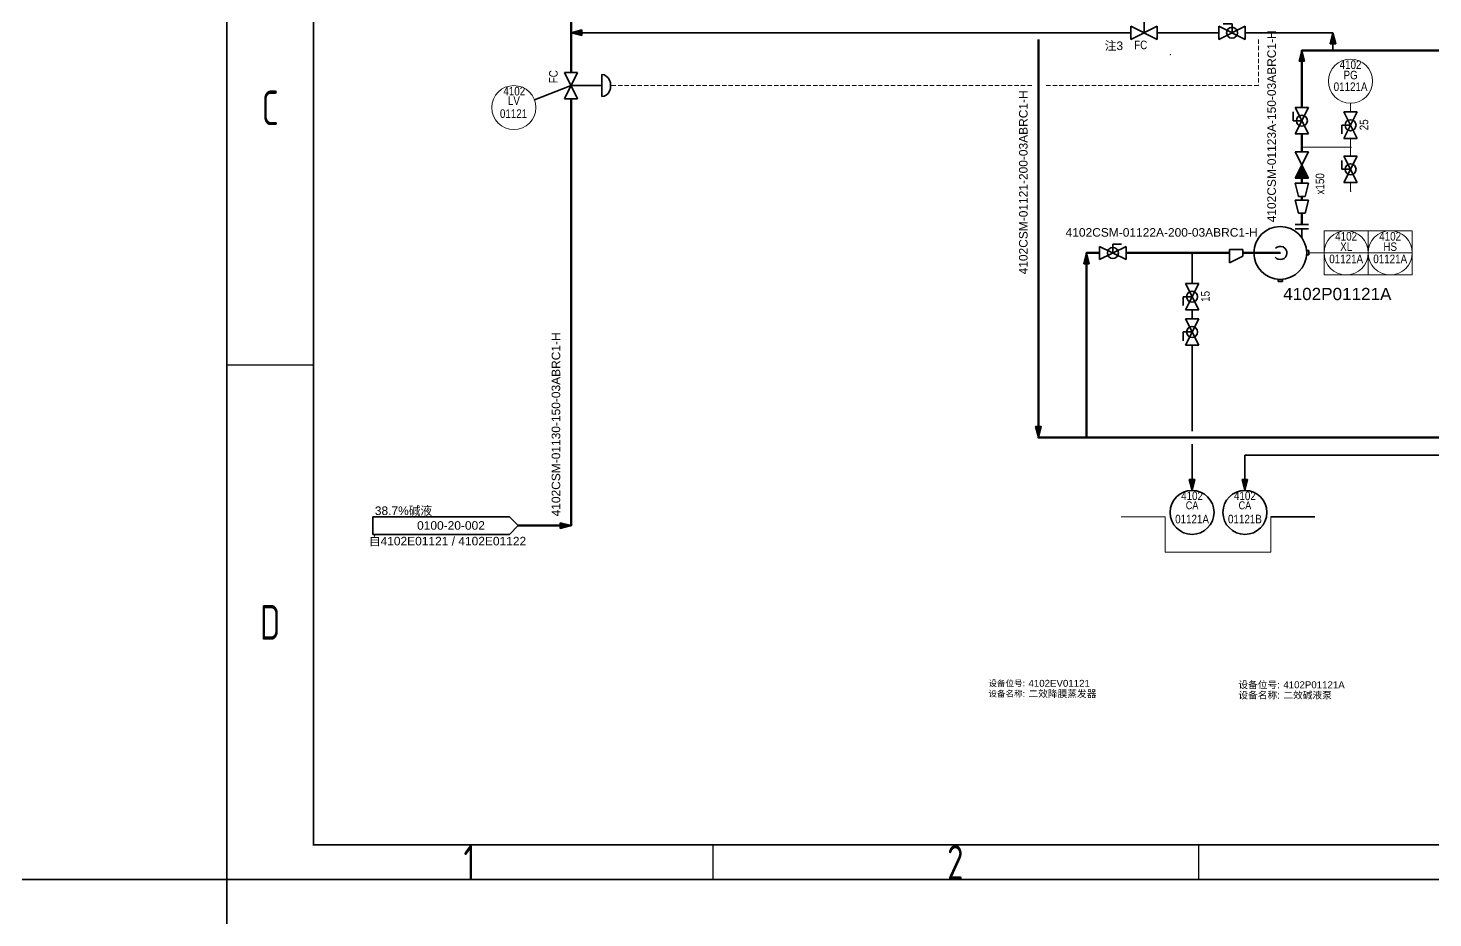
# Model space of a CAD drawing. Extents: x 757 to 8510, y -6585 to 527.
# Drawn here: x 3350.4 to 3755.7, y -882.7 to -625.9 of the extents above; entities that cross this region are included whole.
import ezdxf
from ezdxf.enums import TextEntityAlignment as Align

# ---------------------------------------------------------------- set-up
doc = ezdxf.new("R2010")
doc.units = 0
doc.header["$MEASUREMENT"] = 0
doc.linetypes.add('DOT2', pattern=[0.125, 0, -0.125])
doc.linetypes.add('ELECTRIC', pattern=[0.1875, 0.125, -0.0625])
doc.layers.get('0').update_dxf_attribs({"linetype": 'CONTINUOUS'})
for name, color, linetype in [('10', 7, 'CONTINUOUS'), ('11', 7, 'CONTINUOUS'), ('12', 7, 'CONTINUOUS'), ('ConsistencyChecks', 7, 'CONTINUOUS'), ('Default', 6, 'CONTINUOUS'), ('Notes', 7, 'CONTINUOUS'), ('PUB_TITLE', 1, 'CONTINUOUS'), ('云线-1A', 6, 'CONTINUOUS'), ('图框', 92, 'CONTINUOUS')]:
    doc.layers.add(name, color=color, linetype=linetype)
doc.styles.add('Arial', font='arial.ttf')
doc.styles.add('Arial Narrow', font='ARIALN.TTF')
doc.styles.add('CD-Title Block', font='gbenor.shx', dxfattribs={"width": 0.8, "bigfont": 'gbcbig.shx'})
doc.styles.add('txt.shx', font='arial.ttf')

# ---------------------------------------------------------------- blocks, each defined once
blk = doc.blocks.new('HORIZ CENTRIFUGAL PUMP', base_point=(96.52, 116.84))
at = {"color": 0, "linetype": 'ByBlock', "lineweight": -2}
blk.add_circle((96.52, 116.84), 7.62, dxfattribs=at)
blk = doc.blocks.new('INSTRUMENT CONNECTOR')
at = {"color": 0, "linetype": 'ByBlock', "lineweight": -2}
for p, q in [((0, 0.635), (0.635, 0.635)), ((0, -0.635), (0, 0.635)), ((0.635, 0.635), (0.635, -0.635)), ((0.635, -0.635), (0, -0.635))]:
    blk.add_line(p, q, dxfattribs=at)
blk = doc.blocks.new('CHENGDA-FLANGED NOZZLE CONNECT TO TT')
at = {"color": 0, "linetype": 'ByBlock', "lineweight": -2}
for p, q in [((0, 0), (2.54, 0)), ((2.54, 0), (2.54, 1.905)), ((2.54, 1.905), (2.54, -1.905)), ((3.81, 1.905), (3.81, -1.905))]:
    blk.add_line(p, q, dxfattribs=at)
blk = doc.blocks.new('FLANGED NOZZLE-INTERNAL')
at = {"color": 0, "linetype": 'ByBlock', "lineweight": -2}
blk.add_arc((0, 0), 1.91, 45.5104, 321.6705, dxfattribs=at)
blk = doc.blocks.new('DIAPHRAGM ACTUATOR')
at = {"color": 0, "linetype": 'ByBlock', "lineweight": -2}
for p, q in [((-3.175, 8.89), (3.175, 8.89)), ((0, 8.89), (0, 0))]:
    blk.add_line(p, q, dxfattribs=at)
blk.add_ellipse((0, 8.89), major_axis=(-3.175, 0), ratio=0.8, start_param=3.1415926, end_param=6.2831853, dxfattribs=at)
blk = doc.blocks.new('DISCR FIELD MOUNTED PT')
at = {"color": 0, "linetype": 'ByBlock', "lineweight": -2}
blk.add_circle((0, 0), 6.35, dxfattribs=at)
blk = doc.blocks.new('CHENGDA-DCS FUNC ACCESS IN PRIME LOC FOR PUMP', base_point=(1.27, 1.27))
at = {"color": 0, "linetype": 'ByBlock', "lineweight": -2}
for p, q in [((-5.08, 7.62), (7.62, 7.62)), ((-5.08, -5.08), (-5.08, 7.62)), ((7.62, 7.62), (7.62, -5.08)), ((-5.08, 1.27), (7.62, 1.27)), ((7.62, -5.08), (-5.08, -5.08))]:
    blk.add_line(p, q, dxfattribs=at)
blk.add_circle((1.27, 1.27), 6.35, dxfattribs=at)
blk = doc.blocks.new('CHECK VALVE')
at = {"linetype": 'ByBlock', "lineweight": -2}
blk.add_hatch(color=0, dxfattribs=at).paths.add_polyline_path([(-3.81, 1.905), (-3.81, -1.905), (0, 0)])
at = {"color": 0, "linetype": 'ByBlock', "lineweight": -2}
for p, q in [((3.81, 1.905), (-3.81, -1.905)), ((-3.81, 1.905), (3.81, -1.905)), ((-3.81, -1.905), (-3.81, 1.905)), ((3.81, -1.905), (3.81, 1.905))]:
    blk.add_line(p, q, dxfattribs=at)
blk.add_lwpolyline([(-3.81, 1.905), (-3.81, -1.905), (0, 0)], close=True, dxfattribs=at)
blk = doc.blocks.new('CHENGDA-SAMPLES')
at = {"color": 0, "linetype": 'ByBlock', "lineweight": -2}
blk.add_circle((0, 0), 6.35, dxfattribs=at)
blk = doc.blocks.new('ECCENTRIC')
at = {"color": 0, "linetype": 'ByBlock', "lineweight": -2}
for p, q in [((1.905, 0.953), (-1.905, 0.953)), ((-1.905, 0.953), (-1.905, -2.857)), ((1.905, -0.953), (1.905, 0.953)), ((-1.905, -2.857), (1.905, -0.953))]:
    blk.add_line(p, q, dxfattribs=at)
blk = doc.blocks.new('CONCENTRIC')
at = {"color": 0, "linetype": 'ByBlock', "lineweight": -2}
for p, q in [((-1.905, -1.905), (-1.905, 1.905)), ((-1.905, 1.905), (1.905, 0.953)), ((1.905, 0.953), (1.905, -0.952)), ((1.905, -0.952), (-1.905, -1.905))]:
    blk.add_line(p, q, dxfattribs=at)
blk = doc.blocks.new('BALL VALVE')
at = {"color": 0, "linetype": 'ByBlock', "lineweight": -2}
for p, q in [((-3.81, 1.905), (-3.81, -1.905)), ((3.81, -1.905), (-3.81, 1.905)), ((-3.81, -1.905), (3.81, 1.905)), ((0, 0), (0, 2.54)), ((0, 2.54), (2.54, 2.54)), ((3.81, 1.905), (3.81, -1.905))]:
    blk.add_line(p, q, dxfattribs=at)
blk.add_circle((0, 0), 1.587, dxfattribs=at)
blk = doc.blocks.new('2 WAY GLOBE')
at = {"color": 0, "linetype": 'ByBlock', "lineweight": -2}
for p, q in [((3.81, 1.91), (-3.81, -1.91)), ((-3.81, 1.9), (3.81, -1.9)), ((-3.81, -1.91), (-3.81, 1.9)), ((3.81, -1.91), (3.81, 1.91))]:
    blk.add_line(p, q, dxfattribs=at)
blk = doc.blocks.new('OFF-DRAWING1', base_point=(-22.23, 0))
at = {"color": 0, "linetype": 'ByBlock', "lineweight": -2}
for p, q in [((-3.81, 2.54), (-43.18, 2.54)), ((-43.18, 2.54), (-43.18, -2.54)), ((-1.27, 0), (-3.81, 2.54)), ((-3.81, -2.54), (-1.27, 0)), ((-43.18, -2.54), (-3.81, -2.54))]:
    blk.add_line(p, q, dxfattribs=at)
blk = doc.blocks.new('A1图框_H')
at = {"layer": '图框', "linetype": 'Continuous'}
for p, q in [((-806, 138.5), (-831, 138.5)), ((-690.83, 0), (-690.83, -10)), ((-550.67, 0), (-550.67, -10))]:
    blk.add_line(p, q, dxfattribs=at)
blk.add_lwpolyline([(-831, 584), (10, 584), (10, -10), (-831, -10)], close=True, dxfattribs=at)
at = {"layer": '图框', "linetype": 'Continuous', "const_width": 0.5}
blk.add_lwpolyline([(-806, 574), (0, 574), (0, 0), (-806, 0)], close=True, dxfattribs=at)
at = {"layer": '图框', "linetype": 'Continuous', "style": 'CD-Title Block', "width": 0.8}
for s, p in [('C', (-818.5, 212.75)), ('D', (-818.5, 64.25)), ('1', (-761, -5)), ('2', (-620.83, -5))]:
    blk.add_text(s, height=10, dxfattribs=at).set_placement(p, align=Align.MIDDLE)

msp = doc.modelspace()

# ---------------------------------------------------------------- hatches: boundary and pattern name
at = {"layer": '11', "linetype": 'ByBlock'}
for points in [[(3507.05, -627.24), (3510.21, -628.02), (3510.21, -626.44)], [(3726.87, -627.24), (3726.09, -630.4), (3727.67, -630.4)], [(3717.9, -632.32), (3717.12, -635.48), (3718.7, -635.48)], [(3655.75, -690.79), (3654.97, -693.95), (3656.55, -693.95)], [(3641.89, -744.08), (3642.67, -740.92), (3641.09, -740.92)], [(3686.23, -759.32), (3687.01, -756.16), (3685.43, -756.16)], [(3701.47, -759.32), (3702.25, -756.16), (3700.67, -756.16)], [(3507.05, -769.48), (3503.89, -768.7), (3503.89, -770.28)]]:
    msp.add_hatch(color=7, dxfattribs=at).paths.add_polyline_path(points)

# ---------------------------------------------------------------- linework, layer by layer
at = {"layer": '11', "color": 7, "linetype": 'Continuous', "lineweight": 35}
for p, q in [((3510.21, -626.44), (3507.05, -627.24)), ((3507.05, -627.24), (3510.21, -628.02)), ((3510.21, -628.02), (3510.21, -626.44)), ((3726.87, -627.24), (3726.09, -630.4)), ((3727.67, -630.4), (3726.87, -627.24)), ((3726.09, -630.4), (3727.67, -630.4)), ((3717.9, -632.32), (3717.12, -635.48)), ((3717.12, -635.48), (3718.7, -635.48)), ((3718.7, -635.48), (3717.9, -632.32)), ((3655.75, -690.79), (3654.97, -693.95)), ((3656.55, -693.95), (3655.75, -690.79)), ((3654.97, -693.95), (3656.55, -693.95)), ((3641.09, -740.92), (3641.89, -744.08)), ((3642.67, -740.92), (3641.09, -740.92)), ((3641.89, -744.08), (3642.67, -740.92)), ((3685.43, -756.16), (3686.23, -759.32)), ((3687.01, -756.16), (3685.43, -756.16)), ((3686.23, -759.32), (3687.01, -756.16)), ((3700.67, -756.16), (3701.47, -759.32)), ((3702.25, -756.16), (3700.67, -756.16)), ((3701.47, -759.32), (3702.25, -756.16)), ((3503.89, -768.7), (3503.89, -770.28)), ((3507.05, -769.48), (3503.89, -768.7)), ((3503.89, -770.28), (3507.05, -769.48))]:
    msp.add_line(p, q, dxfattribs=at)
at = {"layer": '11', "color": 56, "linetype": 'Continuous', "lineweight": 35, "true_color": 0x808000}
for p, q in [((3726.87, -627.24), (3701.58, -627.24)), ((3726.87, -632.32), (3726.87, -627.24)), ((3789.21, -749.16), (3701.47, -749.16)), ((3701.47, -749.16), (3701.47, -759.32))]:
    msp.add_line(p, q, dxfattribs=at)
at = {"layer": '11', "color": 56, "linetype": 'Continuous', "lineweight": 70, "true_color": 0x808000}
for points in [[(3507.05, -627.24), (3507.05, -620.89)], [(3507.05, -638.67), (3507.05, -627.24)], [(3641.89, -629.14), (3641.89, -744.08), (3652.05, -744.08)], [(3717.9, -648.83), (3717.9, -632.32), (3726.87, -632.32)], [(3723.17, -632.32), (3753.65, -632.32)], [(3753.65, -632.32), (3768.89, -632.32)], [(3491.81, -769.48), (3507.05, -769.48), (3507.05, -646.29)], [(3717.9, -660.26), (3717.9, -656.45)], [(3717.91, -661.56), (3717.91, -661.54), (3717.9, -661.54), (3717.9, -660.26)], [(3717.9, -670.66), (3717.9, -669.18), (3717.91, -669.18), (3717.91, -669.18)], [(3717.9, -675.51), (3717.9, -674.47)], [(3717.9, -682.59), (3717.9, -679.32)], [(3652.05, -744.08), (3758.73, -744.08), (3758.73, -690.55), (3762.52, -690.55)], [(3655.75, -744.08), (3655.75, -690.79), (3659.56, -690.79)], [(3667.18, -690.79), (3686.23, -690.79)], [(3686.23, -690.79), (3697.02, -690.79)], [(3700.83, -690.79), (3711.67, -690.79)]]:
    msp.add_lwpolyline(points, dxfattribs=at)
at = {"layer": '11', "color": 7, "linetype": 'Continuous', "lineweight": 0}
for points in [[(3507.05, -627.24), (3510.21, -628.02), (3510.21, -626.44)], [(3726.87, -627.24), (3726.09, -630.4), (3727.67, -630.4)], [(3717.9, -632.32), (3717.12, -635.48), (3718.7, -635.48)], [(3655.75, -690.79), (3654.97, -693.95), (3656.55, -693.95)], [(3641.89, -744.08), (3642.67, -740.92), (3641.09, -740.92)], [(3686.23, -759.32), (3687.01, -756.16), (3685.43, -756.16)], [(3701.47, -759.32), (3702.25, -756.16), (3700.67, -756.16)], [(3507.05, -769.48), (3503.89, -768.7), (3503.89, -770.28)]]:
    msp.add_lwpolyline(points, close=True, dxfattribs=at)
at = {"layer": '11', "color": 56, "linetype": 'Continuous', "lineweight": 35, "true_color": 0x808000}
for points in [[(3668.56, -627.24), (3507.05, -627.24)], [(3693.96, -627.24), (3676.18, -627.24)], [(3686.23, -690.79), (3686.23, -699.63)], [(3686.23, -707.25), (3686.23, -709.79)], [(3686.23, -717.41), (3686.23, -742.18)], [(3686.23, -745.98), (3686.23, -759.32)]]:
    msp.add_lwpolyline(points, dxfattribs=at)
at = {"layer": '11', "color": 7, "linetype": 'DOT2', "lineweight": 35}
msp.add_point((3507.05, -627.24), dxfattribs=at)
at = {"layer": '11', "color": 7, "linetype": 'Continuous', "lineweight": 35}
for p in [(3726.87, -632.32), (3717.9, -660.26), (3686.23, -690.79)]:
    msp.add_point(p, dxfattribs=at)
at = {"layer": '12', "color": 96, "linetype": 'ELECTRIC', "lineweight": 18, "ltscale": 10, "true_color": 0x008000}
for points in [[(3705.39, -629.14), (3705.39, -642.48), (3643.79, -642.48)], [(3639.99, -642.48), (3518.48, -642.48)]]:
    msp.add_lwpolyline(points, dxfattribs=at)
at = {"layer": '12', "color": 7, "linetype": 'Continuous', "lineweight": 35}
msp.add_lwpolyline([(3496.47, -646.55), (3507.05, -642.48)], dxfattribs=at)
at = {"layer": '12', "color": 96, "linetype": 'Continuous', "lineweight": 18, "true_color": 0x008000}
for points in [[(3731.95, -650.1), (3731.95, -647.56)], [(3731.95, -660.26), (3717.9, -660.26)], [(3731.95, -657.72), (3731.95, -660.26)], [(3731.95, -660.26), (3731.95, -662.18), (3731.96, -662.18), (3731.96, -662.83)], [(3731.96, -670.45), (3731.96, -672.99)]]:
    msp.add_lwpolyline(points, dxfattribs=at)
at = {"layer": '12', "color": 96, "linetype": 'ELECTRIC', "lineweight": 18, "true_color": 0x008000}
msp.add_lwpolyline([(3719.92, -690.74), (3724.33, -690.74)], dxfattribs=at)
at = {"layer": '12', "color": 7, "linetype": 'Continuous', "lineweight": 13}
msp.add_circle((3490.54, -648.83), 6.35, dxfattribs=at)
at = {"layer": '12', "color": 7, "linetype": 'Continuous', "lineweight": 35}
msp.add_point((3731.95, -660.26), dxfattribs=at)
at = {"layer": 'ConsistencyChecks', "color": 7, "linetype": 'Continuous', "lineweight": 9}
for p in [(3507.05, -627.24), (3507.05, -627.24), (3507.05, -627.24), (3668.56, -627.24), (3672.37, -627.24), (3676.18, -627.24), (3693.96, -627.24), (3701.58, -627.24), (3679.99, -633.59), (3726.87, -632.32), (3726.87, -632.32), (3726.87, -632.32), (3507.05, -638.67), (3507.05, -642.48), (3507.05, -646.29), (3731.95, -647.56), (3717.9, -648.83), (3731.95, -650.1), (3717.9, -656.45), (3717.9, -660.26), (3717.9, -660.26), (3717.9, -660.26), (3731.95, -657.72), (3731.95, -660.26), (3731.95, -660.26), (3731.95, -660.26), (3717.91, -661.56), (3731.96, -662.83), (3717.9, -670.66), (3717.91, -669.18), (3731.96, -670.45), (3717.9, -674.47), (3717.9, -675.51), (3717.9, -679.32), (3717.9, -682.59), (3717.9, -686.4), (3659.56, -690.79), (3667.18, -690.79), (3686.23, -690.79), (3686.23, -690.79), (3686.23, -690.79), (3697.02, -690.79), (3700.83, -690.79), (3711.67, -690.79), (3719.29, -690.74), (3719.92, -690.74), (3724.33, -690.74), (3737.03, -690.74), (3737.03, -690.74), (3686.23, -699.63), (3711.67, -698.41), (3711.67, -699.04), (3686.23, -707.25), (3686.23, -709.79), (3686.23, -717.41)]:
    msp.add_point(p, dxfattribs=at)
at = {"layer": 'ConsistencyChecks', "color": 5, "linetype": 'Continuous', "lineweight": 9}
for p in [(3731.96, -672.99), (3711.67, -690.79), (3686.23, -759.32), (3701.47, -759.32), (3679.88, -765.67), (3692.58, -765.67), (3695.12, -765.67), (3707.82, -765.67), (3491.81, -769.48), (3686.23, -772.02), (3701.47, -772.02)]:
    msp.add_point(p, dxfattribs=at)
at = {"layer": 'Notes', "color": 7, "linetype": 'Continuous', "lineweight": 0}
for p, q in [((3678.48, -766.94), (3665.78, -766.94)), ((3678.48, -777.1), (3678.48, -766.94)), ((3708.96, -766.94), (3708.96, -777.1)), ((3708.96, -777.1), (3678.48, -777.1))]:
    msp.add_line(p, q, dxfattribs=at)
at = {"layer": 'Notes', "color": 7, "linetype": 'Continuous', "lineweight": 35}
msp.add_line((3708.96, -766.94), (3721.66, -766.94), dxfattribs=at)
at = {"layer": 'PUB_TITLE', "color": 2}
msp.add_lwpolyline([(3407.75, -277.65), (4248.75, -277.65), (4248.75, -871.65), (3407.75, -871.65)], close=True, dxfattribs=at)
at = {"layer": '云线-1A', "color": 1, "lineweight": 35}
for p, q in [((3407.75, -2718.9), (3407.75, 18.8)), ((7953.9, -871.65), (1023.5, -871.65))]:
    msp.add_line(p, q, dxfattribs=at)

# ---------------------------------------------------------------- block references
at = {"layer": '10', "color": 16, "linetype": 'Continuous', "lineweight": 35, "true_color": 0x800000}
msp.add_blockref('HORIZ CENTRIFUGAL PUMP', (3711.67, -690.79), dxfattribs=at)
at = {"layer": '10', "color": 16, "linetype": 'Continuous', "lineweight": 35, "true_color": 0x800000, "xscale": -1}
for name, p, rotation in [('CHENGDA-FLANGED NOZZLE CONNECT TO TT', (3717.9, -686.4), 269.9999999999941), ('INSTRUMENT CONNECTOR', (3719.29, -690.74), 180), ('INSTRUMENT CONNECTOR', (3711.67, -698.41), 90.00000000000593)]:
    msp.add_blockref(name, p, dxfattribs=dict(at, rotation=rotation))
msp.add_blockref('FLANGED NOZZLE-INTERNAL', (3711.67, -690.79), dxfattribs=at)
at = {"layer": '11', "color": 56, "linetype": 'Continuous', "lineweight": 35, "true_color": 0x808000, "xscale": -1}
for name, p in [('BALL VALVE', (3697.77, -627.24)), ('CHENGDA-SAMPLES', (3701.47, -765.67))]:
    msp.add_blockref(name, p, dxfattribs=at)
at = {"layer": '11', "color": 56, "linetype": 'Continuous', "lineweight": 35, "true_color": 0x808000}
for name, p, rotation in [('BALL VALVE', (3717.9, -652.64), 90.00000000000594), ('CHECK VALVE', (3717.91, -665.37), 90.00000000000594), ('BALL VALVE', (3731.96, -666.64), 90.00000000000594), ('CONCENTRIC', (3717.9, -672.56), 269.9999999999941), ('CONCENTRIC', (3717.9, -677.42), 269.9999999999941)]:
    msp.add_blockref(name, p, dxfattribs=dict(at, rotation=rotation))
at = {"layer": '11', "color": 56, "linetype": 'Continuous', "lineweight": 35, "true_color": 0x808000, "xscale": -1, "rotation": 90.00000000000593}
for p in [(3731.95, -653.91), (3686.23, -703.44), (3686.23, -713.6)]:
    msp.add_blockref('BALL VALVE', p, dxfattribs=at)
at = {"layer": '11', "color": 56, "linetype": 'Continuous', "lineweight": 35, "true_color": 0x808000}
for name, p in [('BALL VALVE', (3663.37, -690.79)), ('ECCENTRIC', (3698.93, -690.79)), ('CHENGDA-SAMPLES', (3686.23, -765.67)), ('OFF-DRAWING1', (3470.85, -769.48))]:
    msp.add_blockref(name, p, dxfattribs=at)
at = {"layer": '12', "color": 96, "linetype": 'Continuous', "lineweight": 35, "true_color": 0x008000, "xscale": -1}
msp.add_blockref('DIAPHRAGM ACTUATOR', (3672.37, -627.24), dxfattribs=at)
at = {"layer": '12', "color": 96, "linetype": 'Continuous', "lineweight": 35, "true_color": 0x008000}
for name, p, rotation in [('2 WAY GLOBE', (3672.37, -627.24), 180.0000000000119), ('2 WAY GLOBE', (3507.05, -642.48), 90.00000000000594), ('DIAPHRAGM ACTUATOR', (3507.05, -642.48), 269.9999999999941)]:
    msp.add_blockref(name, p, dxfattribs=dict(at, rotation=rotation))
at = {"layer": '12', "color": 96, "linetype": 'Continuous', "lineweight": 18, "true_color": 0x008000}
for name, p in [('DISCR FIELD MOUNTED PT', (3731.95, -641.21)), ('CHENGDA-DCS FUNC ACCESS IN PRIME LOC FOR PUMP', (3730.68, -690.74)), ('CHENGDA-DCS FUNC ACCESS IN PRIME LOC FOR PUMP', (3743.38, -690.74))]:
    msp.add_blockref(name, p, dxfattribs=at)
at = {"layer": '图框', "linetype": 'Continuous'}
msp.add_blockref('A1图框_H', (4238.75, -861.65), dxfattribs=at)

# ---------------------------------------------------------------- texts
at = {"layer": '10', "color": 7, "style": 'Arial'}
msp.add_text('4102P01121A', height=3.5278, dxfattribs=at).set_placement((3728.13, -702.63), align=Align.MIDDLE_CENTER)
at = {"layer": '10', "color": 7, "style": 'txt.shx'}
for s, height, p in [('设备位号:', 1.764, (3638.03, -815)), ('设备位号:', 2, (3711.56, -815.43)), ('设备名称:', 1.764, (3638.03, -818)), ('设备名称:', 2, (3711.56, -818.43))]:
    msp.add_text(s, height=height, dxfattribs=at).set_placement(p, align=Align.MIDDLE_RIGHT)
for s, p in [('4102EV01121', (3639.03, -815)), ('4102P01121A', (3712.56, -815.43)), ('二效降膜蒸发器', (3639.03, -818)), ('二效碱液泵', (3712.56, -818.43))]:
    msp.add_text(s, height=2, dxfattribs=at).set_placement(p, align=Align.MIDDLE_LEFT)
at = {"layer": '11', "color": 7, "style": 'Arial'}
for s, p in [('4102CSM-01123A-150-03ABRC1-H', (3710.4, -654.24)), ('4102CSM-01121-200-03ABRC1-H', (3638.77, -670.42)), ('4102CSM-01130-150-03ABRC1-H', (3503.93, -740.27))]:
    msp.add_text(s, height=2.4694, rotation=90, dxfattribs=at).set_placement(p, align=Align.CENTER)
at = {"layer": '11', "color": 7, "style": 'Arial Narrow'}
for s, p in [('25', (3735.8, -653.81)), ('x150', (3723.12, -670.84)), ('15', (3690.08, -703.34))]:
    msp.add_text(s, height=2.469, rotation=90, dxfattribs=at).set_placement(p, align=Align.MIDDLE_CENTER)
at = {"layer": '11', "color": 7, "style": 'Arial'}
msp.add_text('4102CSM-01122A-200-03ABRC1-H', height=2.4694, dxfattribs=at).set_placement((3677.45, -686.09), align=Align.CENTER)
at = {"layer": '11', "color": 7}
for s, height, style, p in [('4102', 2.469, 'Arial Narrow', (3686.23, -760.88)), ('4102', 2.469, 'Arial Narrow', (3701.47, -760.88)), ('38.7%%%碱液', 2.469, 'txt.shx', (3458.71, -765.19)), ('CA', 2.293, 'Arial Narrow', (3686.23, -763.63)), ('CA', 2.293, 'Arial Narrow', (3701.47, -763.63)), ('0100-20-002', 2.4694, 'Arial', (3472.42, -769.44)), ('01121A', 2.469, 'Arial Narrow', (3686.23, -767.6)), ('01121B', 2.469, 'Arial Narrow', (3701.47, -767.6)), ('自4102E01121 / 4102E01122', 2.4694, 'txt.shx', (3471.42, -773.96))]:
    msp.add_text(s, height=height, dxfattribs=dict(at, style=style)).set_placement(p, align=Align.MIDDLE_CENTER)
at = {"layer": '12', "color": 7, "style": 'Arial Narrow'}
for s, p in [('FC', (3671.41, -630.74)), ('4102 ', (3732.34, -636.45)), ('PG ', (3732.35, -639.45)), ('4102', (3490.68, -644.09)), ('01121A', (3731.96, -642.81)), ('LV', (3490.58, -646.83)), ('01121', (3490.47, -650.57)), ('4102 ', (3731.07, -685.98)), ('4102 ', (3743.77, -685.98)), ('XL ', (3731.08, -688.98)), ('HS ', (3743.78, -688.98)), ('01121A', (3730.69, -692.51)), ('01121A', (3743.39, -692.51))]:
    msp.add_text(s, height=2.469, dxfattribs=at).set_placement(p, align=Align.MIDDLE_CENTER)
msp.add_text('FC', height=2.469, rotation=90, dxfattribs=at).set_placement((3501.97, -639.94), align=Align.MIDDLE_CENTER)
at = {"layer": 'Default', "color": 7, "style": 'txt.shx'}
msp.add_text('注3', height=2.469, dxfattribs=at).set_placement((3661.04, -631), align=Align.MIDDLE_LEFT)

doc.saveas('drawing.dxf')
